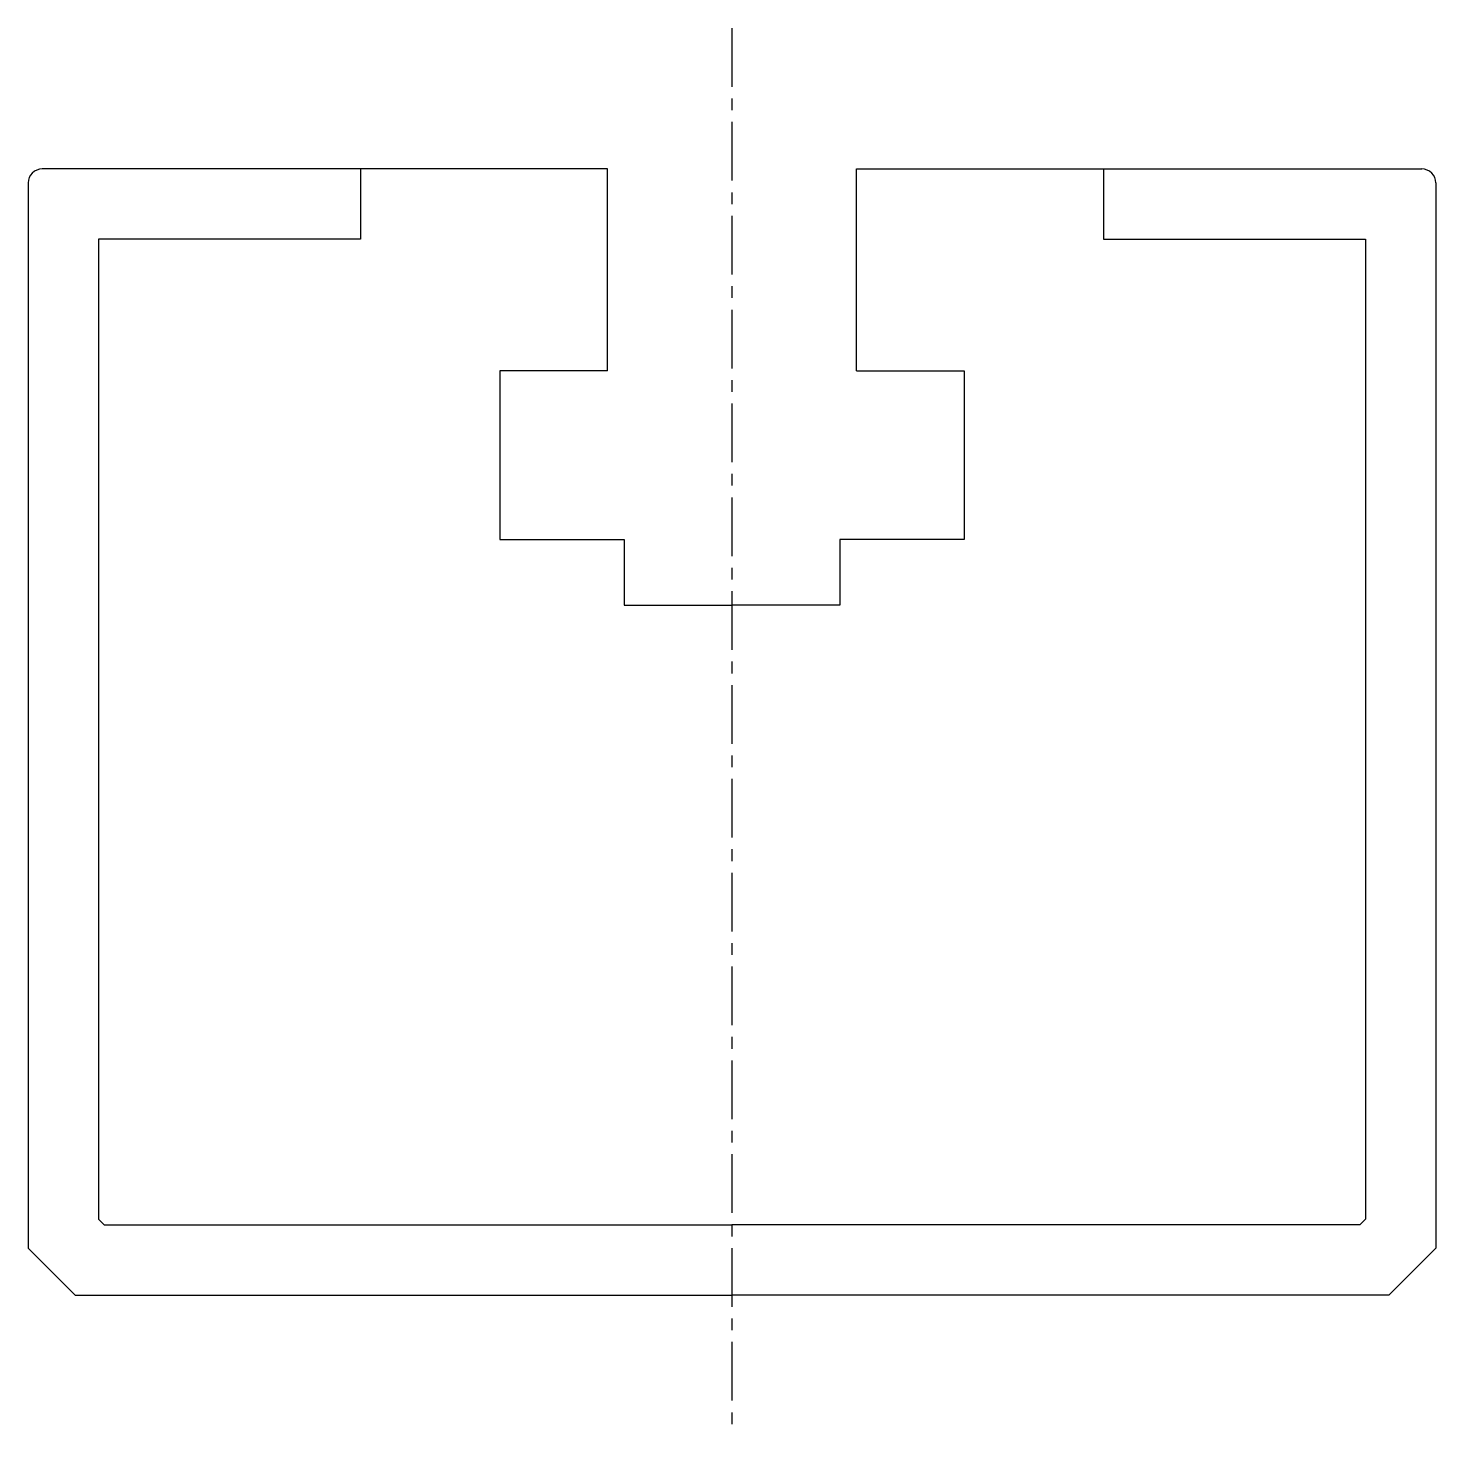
# Model space of a CAD drawing. Extents: x -286 to -217, y -60 to 57.
# Drawn here: x -247.4 to -217.4, y 27.46 to 57.46 of the extents above; entities outside this region: 2.
import ezdxf

# ---------------------------------------------------------------- set-up
doc = ezdxf.new("R2010")
doc.units = 0
doc.linetypes.add('CENTER', pattern=[2, 1.25, -0.25, 0.25, -0.25])
doc.layers.get('0').update_dxf_attribs({"linetype": 'CONTINUOUS'})
doc.layers.add('CENTER', color=1, linetype='CENTER')

msp = doc.modelspace()

# ---------------------------------------------------------------- linework, layer by layer
at = {"color": 7, "linetype": 'CONTINUOUS'}
for p, q in [((-235.055, 54.464), (-247.105, 54.464)), ((-240.325, 54.464), (-240.325, 52.964)), ((-235.055, 50.164), (-235.055, 54.464)), ((-229.755, 54.464), (-217.705, 54.464)), ((-229.755, 50.164), (-229.755, 54.464)), ((-224.485, 54.464), (-224.485, 52.964)), ((-247.405, 54.164), (-247.405, 31.464)), ((-217.405, 54.164), (-217.405, 31.464)), ((-245.905, 52.964), (-245.905, 32.085)), ((-240.325, 52.964), (-245.905, 52.964)), ((-224.485, 52.964), (-218.905, 52.964)), ((-218.905, 52.964), (-218.905, 32.085)), ((-237.355, 50.164), (-237.355, 46.564)), ((-235.055, 50.164), (-237.355, 50.164)), ((-229.755, 50.164), (-227.455, 50.164)), ((-227.455, 50.164), (-227.455, 46.564)), ((-237.355, 46.564), (-234.705, 46.564)), ((-234.705, 46.564), (-234.705, 45.164)), ((-227.455, 46.564), (-230.105, 46.564)), ((-230.105, 46.564), (-230.105, 45.164)), ((-234.705, 45.164), (-232.405, 45.164)), ((-230.105, 45.164), (-232.405, 45.164)), ((-245.905, 32.085), (-245.784, 31.964)), ((-245.784, 31.964), (-232.405, 31.964)), ((-219.026, 31.964), (-232.405, 31.964)), ((-218.905, 32.085), (-219.026, 31.964)), ((-247.405, 31.464), (-246.405, 30.464)), ((-217.405, 31.464), (-218.405, 30.464)), ((-246.405, 30.464), (-232.405, 30.464)), ((-218.405, 30.464), (-232.405, 30.464))]:
    msp.add_line(p, q, dxfattribs=at)
for centre, start, end in [((-247.105, 54.164), 90, 180), ((-217.705, 54.164), 0, 90)]:
    msp.add_arc(centre, 0.3, start, end, dxfattribs=at)
at = {"layer": 'CENTER', "color": 1, "linetype": 'CENTER'}
msp.add_line((-232.405, 57.464), (-232.405, 27.464), dxfattribs=at)

# ---------------------------------------------------------------- texts
at = {"color": 7, "linetype": 'CONTINUOUS'}
for p in [(-285.987, -49.998), (-285.987, -59.565)]:
    msp.add_text('GDCC35', height=6, dxfattribs=at).set_placement(p)

doc.saveas('drawing.dxf')
